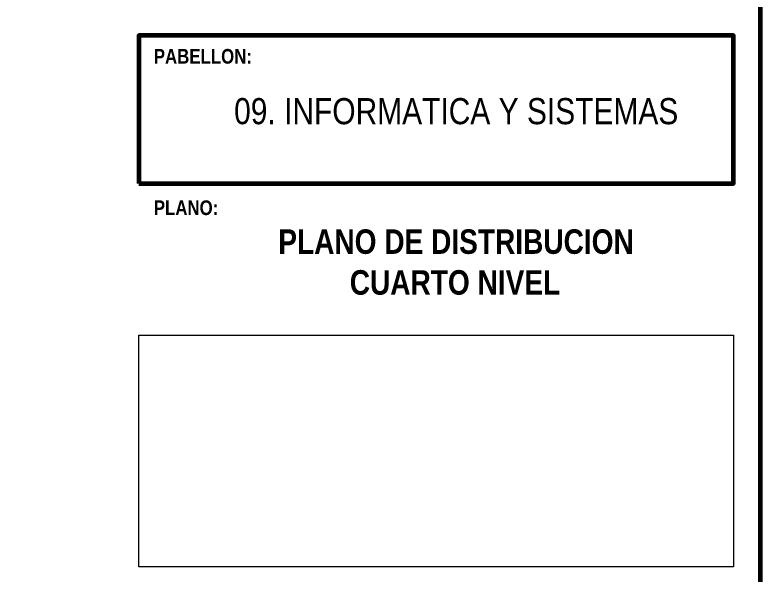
# Model space of a CAD drawing. Header units: inches. Extents: x 140 to 978, y -82 to 38.
# Drawn here: x 894.19 to 899.9, y -14.5 to -10.21 of the extents above; entities that cross this region are included whole.
import ezdxf

# ---------------------------------------------------------------- set-up
doc = ezdxf.new("R2010")
doc.units = ezdxf.units.IN
doc.header["$MEASUREMENT"] = 0
doc.layers.add('UNSAAC- ROTULO', color=7, linetype='Continuous', lineweight=60)
doc.layers.add('UNSAAC-TEXTOS ROTULO', color=7, linetype='Continuous', lineweight=15)
doc.styles.get("Standard").update_dxf_attribs({"font": 'arial.ttf'})

msp = doc.modelspace()

# ---------------------------------------------------------------- linework, layer by layer
at = {"layer": 'UNSAAC- ROTULO'}
for points in [[(826.395, 30.1513), (899.895, 30.1513), (899.895, -20.8487), (826.395, -20.8487)], [(895.142, -11.5057), (899.6903, -11.5057), (899.6903, -10.3726), (895.142, -10.3726)]]:
    msp.add_lwpolyline(points, close=True, dxfattribs=at)
at = {"layer": 'UNSAAC-TEXTOS ROTULO'}
msp.add_lwpolyline([(895.142, -12.6669), (899.6903, -12.6669), (899.6903, -14.4403), (895.142, -14.4403)], close=True, dxfattribs=at)

# ---------------------------------------------------------------- texts
at = {"layer": 'UNSAAC-TEXTOS ROTULO', "attachment_point": 1}
for s, width, insert, char_height in [('{\\fArial Narrow|b1|i0|c0|p34;PABELLON: }', 0.740049, (895.2557, -10.4749), 0.1125), ('{\\fArial Narrow|b0|i0|c0|p34;09. INFORMATICA Y SISTEMAS}', 3.67979, (895.8705, -10.851), 0.2), ('{\\fArial Narrow|b1|i0|c0|p34;PLANO:\\fArial Narrow|b0|i0|c0|p34; }', 0.472996, (895.2557, -11.6343), 0.1125), ('\\pi0.16937;{\\fArial Narrow|b1|i0|c0|p34;PLANO DE DISTRIBUCION   \\P\\pi0.71626;CUARTO NIVEL}', 3.026407, (896.039, -11.8563), 0.1875)]:
    msp.add_mtext_dynamic_manual_height_columns(s, width=width, gutter_width=12.5, heights=[0], dxfattribs=dict(at, insert=insert, char_height=char_height))

doc.saveas('drawing.dxf')
